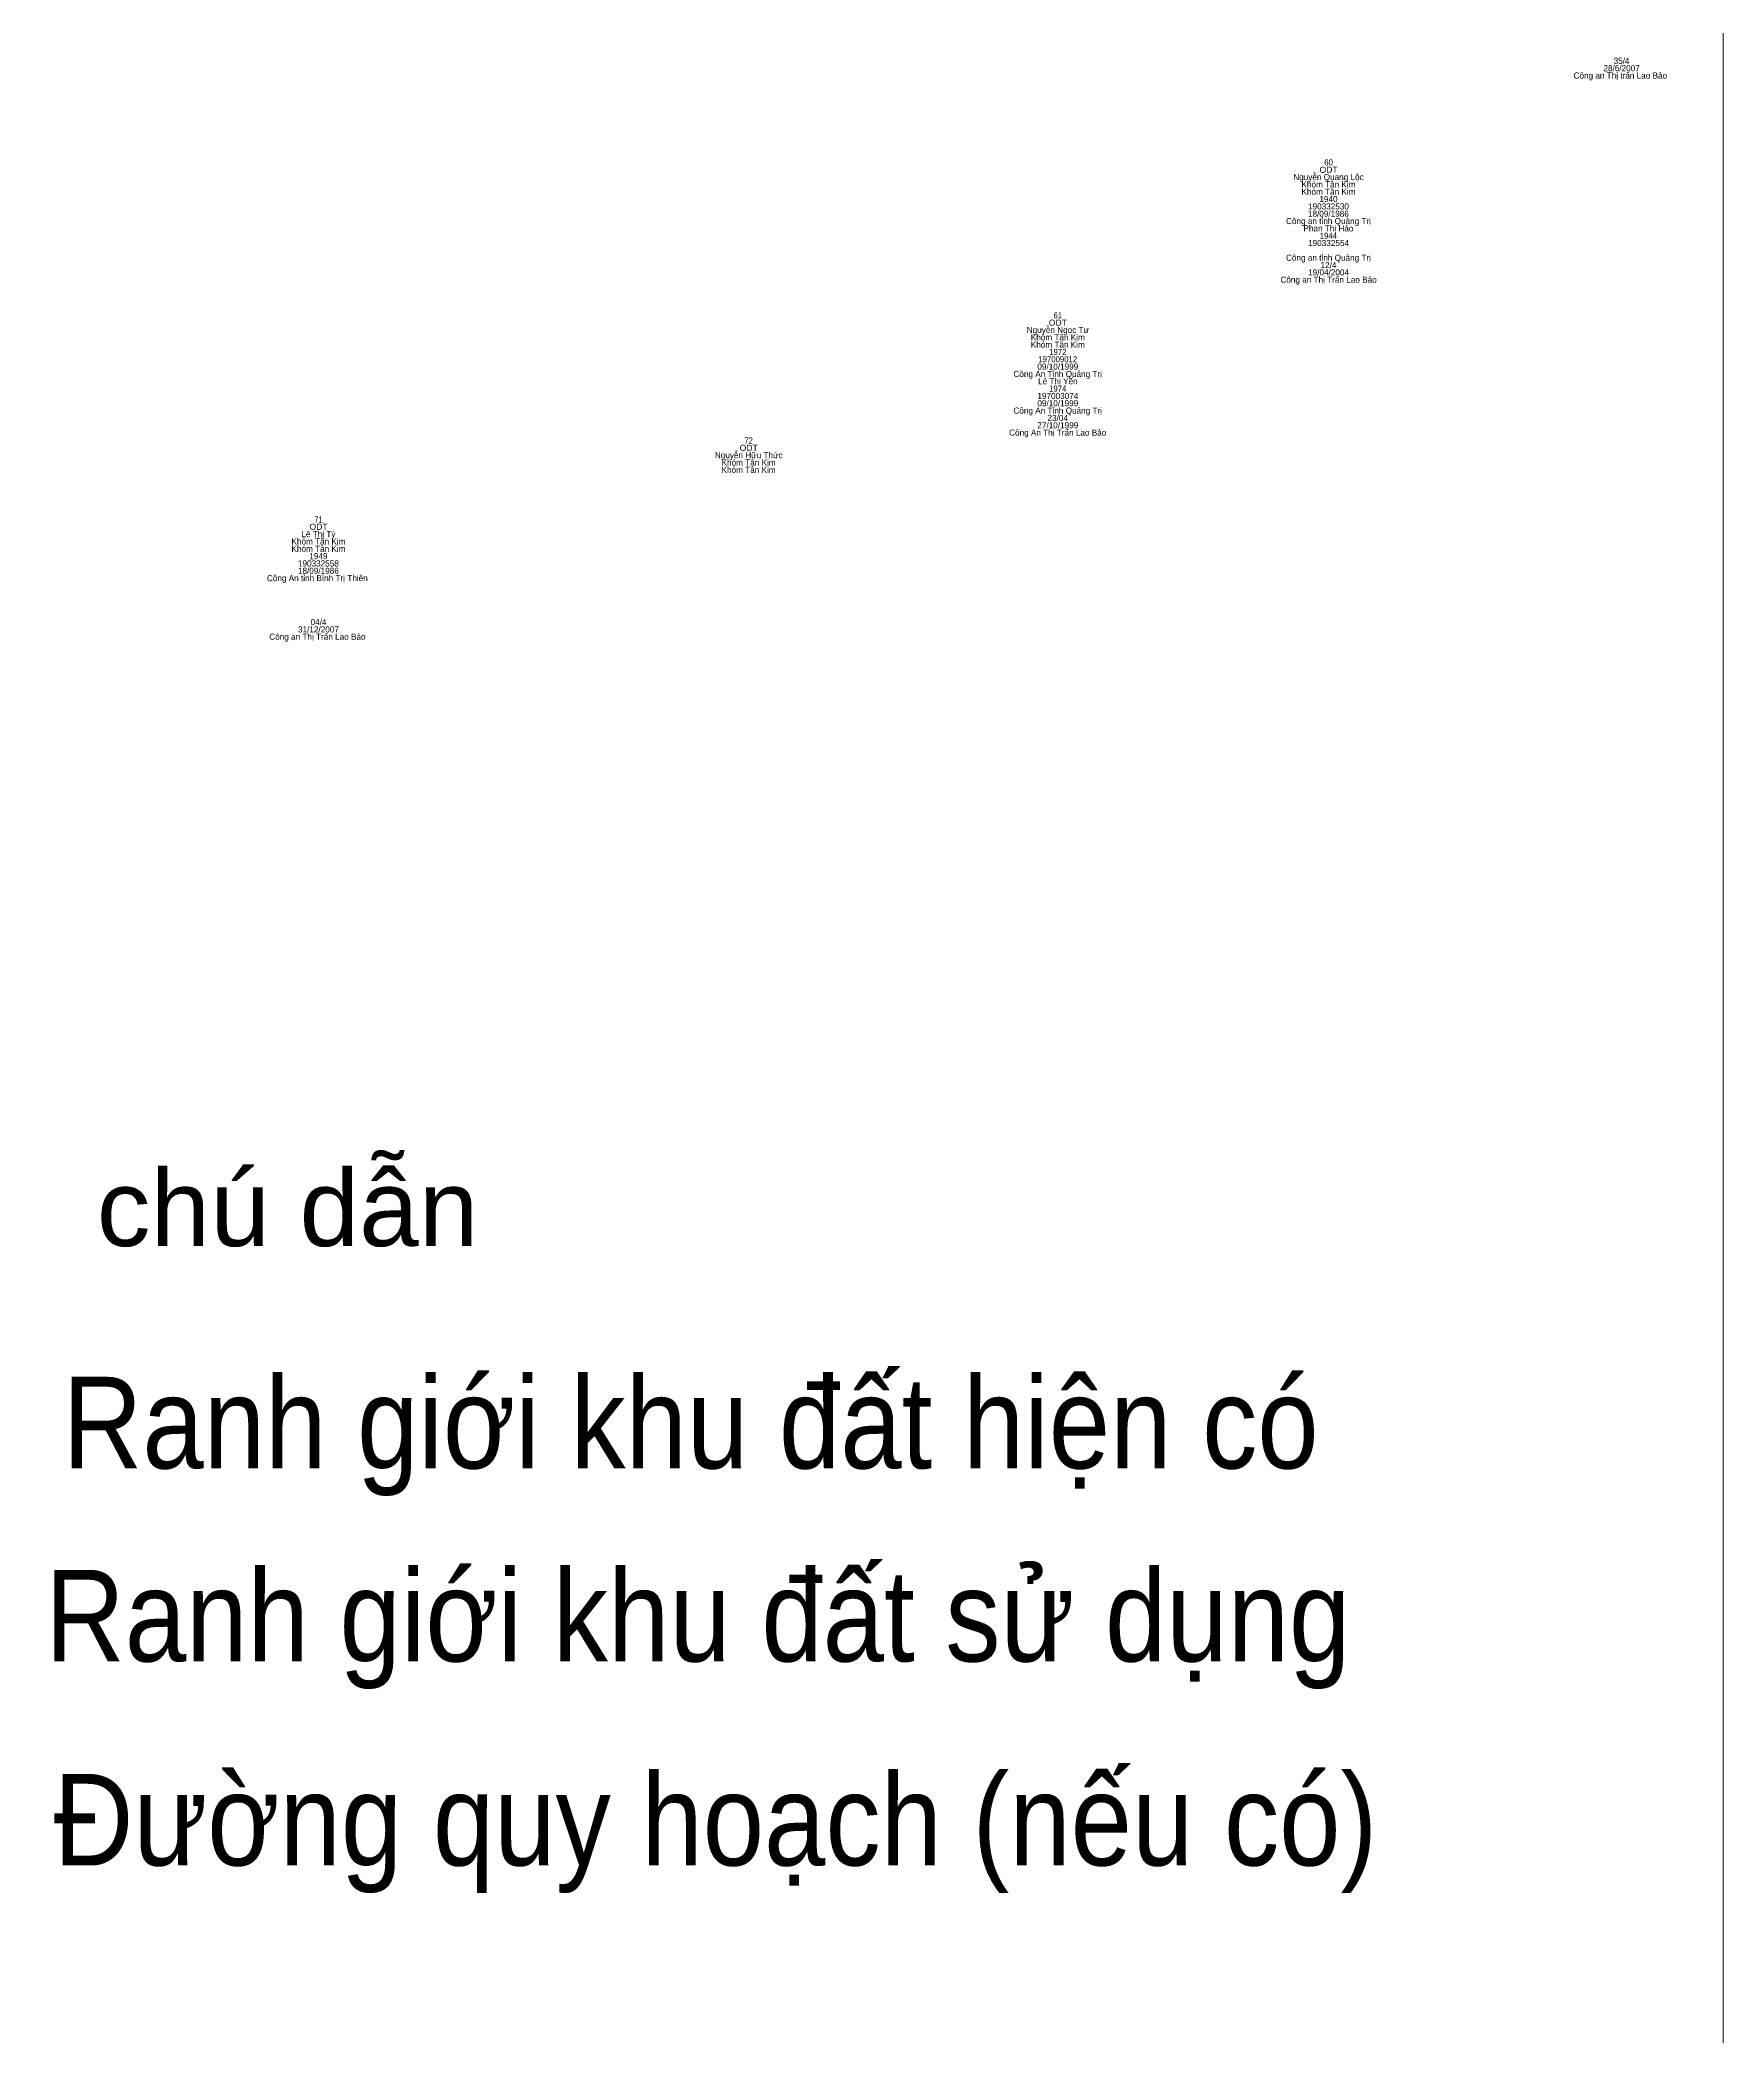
# Model space of a CAD drawing. Header units: metres. Extents: x 536499 to 537083, y 1836589 to 1837168.
# Drawn here: x 536827.2 to 536937.3, y 1836729.5 to 1836860.2 of the extents above; entities that cross this region are included whole.
import ezdxf
from ezdxf.enums import TextEntityAlignment as Align

# ---------------------------------------------------------------- set-up
doc = ezdxf.new("R2010")
doc.units = ezdxf.units.M
doc.header["$LTSCALE"] = 0.16
doc.linetypes.add('DOTTED', pattern=[1.5, 0.3, -1.2])
doc.layers.add('1', color=7, linetype='DOTTED', lineweight=13)
doc.layers.add('5', color=7, linetype='Continuous', lineweight=13)

msp = doc.modelspace()

# ---------------------------------------------------------------- linework, layer by layer
at = {"layer": '5'}
msp.add_lwpolyline([(536577.34, 1837167.88), (536937.34, 1837167.88), (536937.34, 1836600.84), (536577.34, 1836600.84)], close=True, dxfattribs=at)

# ---------------------------------------------------------------- texts
at = {"layer": '1'}
for s, p in [(' Công an Thị trấn Lao Bảo ', (536930.615, 1836857.69)), (' 28/6/2007', (536930.625, 1836858.17)), (' 35/4', (536930.62, 1836858.65)), ('Nguyễn Quang Lộc', (536911.51, 1836851.04)), ('Khóm Tân Kim', (536911.51, 1836850.56)), ('Khóm Tân Kim', (536911.51, 1836850.08)), ('1940', (536911.51, 1836849.6)), ('18/09/1986', (536911.505, 1836848.64)), ('190332530', (536911.51, 1836849.12)), ('Công an tỉnh Quảng Trị', (536911.51, 1836848.16)), ('Phan Thị Hảo', (536911.505, 1836847.68)), ('Công an tỉnh Quảng Trị', (536911.51, 1836845.76)), ('190332554', (536911.515, 1836846.72)), ('Công an Thị Trấn Lao Bảo', (536911.515, 1836844.32)), ('19/04/2004', (536911.515, 1836844.8)), ('12/4', (536911.515, 1836845.28)), ('Nguyễn Ngọc Tư', (536893.795, 1836841.03)), ('Khóm Tân Kim', (536893.79, 1836840.55)), ('Khóm Tân Kim', (536893.79, 1836840.07)), ('Công An Tỉnh Quảng Trị', (536893.785, 1836838.15)), ('09/10/1999', (536893.79, 1836838.63)), ('197003074', (536893.795, 1836836.71)), ('Lê Thị Yến', (536893.795, 1836837.67)), ('Công An Tỉnh Quảng Trị', (536893.785, 1836835.75)), ('09/10/1999', (536893.79, 1836836.23)), ('23/04', (536893.785, 1836835.27)), ('Công An Thị Trấn Lao Bảo', (536893.785, 1836834.31)), ('27/10/1999', (536893.79, 1836834.79)), ('Nguyễn Hữu Thức', (536873.555, 1836832.83)), ('Khóm Tân Kim', (536873.55, 1836832.35)), ('Khóm Tân Kim', (536873.55, 1836831.87)), ('Lê Thị Tý', (536845.385, 1836827.66)), ('Khóm Tân Kim', (536845.39, 1836827.18)), ('Khóm Tân Kim', (536845.39, 1836826.7)), ('1949', (536845.39, 1836826.22)), ('Công An tỉnh Bình Trị Thiên ', (536845.39, 1836824.78)), ('190332558', (536845.385, 1836825.74)), ('18/09/1986', (536845.385, 1836825.26)), ('Công an Thị Trấn Lao Bảo ', (536845.395, 1836820.94)), ('31/12/2007', (536845.39, 1836821.42)), ('04/4', (536845.395, 1836821.9))]:
    msp.add_text(s, height=0.4, dxfattribs=at).set_placement(p, align=Align.CENTER)
for s, width, p in [('ODT', 1.05, (536911.515, 1836851.52)), ('60', 0.95, (536911.515, 1836852)), ('1944', 0.95, (536911.505, 1836847.2)), ('61', 0.85, (536893.79, 1836841.99)), ('ODT', 1.05, (536893.795, 1836841.51)), ('197009012', 0.95, (536893.785, 1836839.11)), ('1972', 0.95, (536893.795, 1836839.59)), ('1974', 0.95, (536893.785, 1836837.19)), ('ODT', 1.05, (536873.555, 1836833.31)), ('72', 0.9, (536873.55, 1836833.79)), ('ODT', 1.05, (536845.395, 1836828.14)), ('71', 0.85, (536845.39, 1836828.62))]:
    msp.add_text(s, height=0.4, dxfattribs=dict(at, width=width)).set_placement(p, align=Align.CENTER)
at = {"layer": '5'}
for s, height, width, p in [('chú dẫn', 5, 1.05, (536843.37, 1836781.24)), ('Ranh giới khu đất hiện có ', 6, 0.9, (536870.76, 1836766.68)), ('Ranh giới khu đất sử dụng', 6, 0.9, (536870.22, 1836754.04)), ('Đường quy hoạch (nếu có)', 6, 0.9, (536871.38, 1836740.68))]:
    msp.add_text(s, height=height, dxfattribs=dict(at, width=width)).set_placement(p, align=Align.CENTER)

doc.saveas('drawing.dxf')
